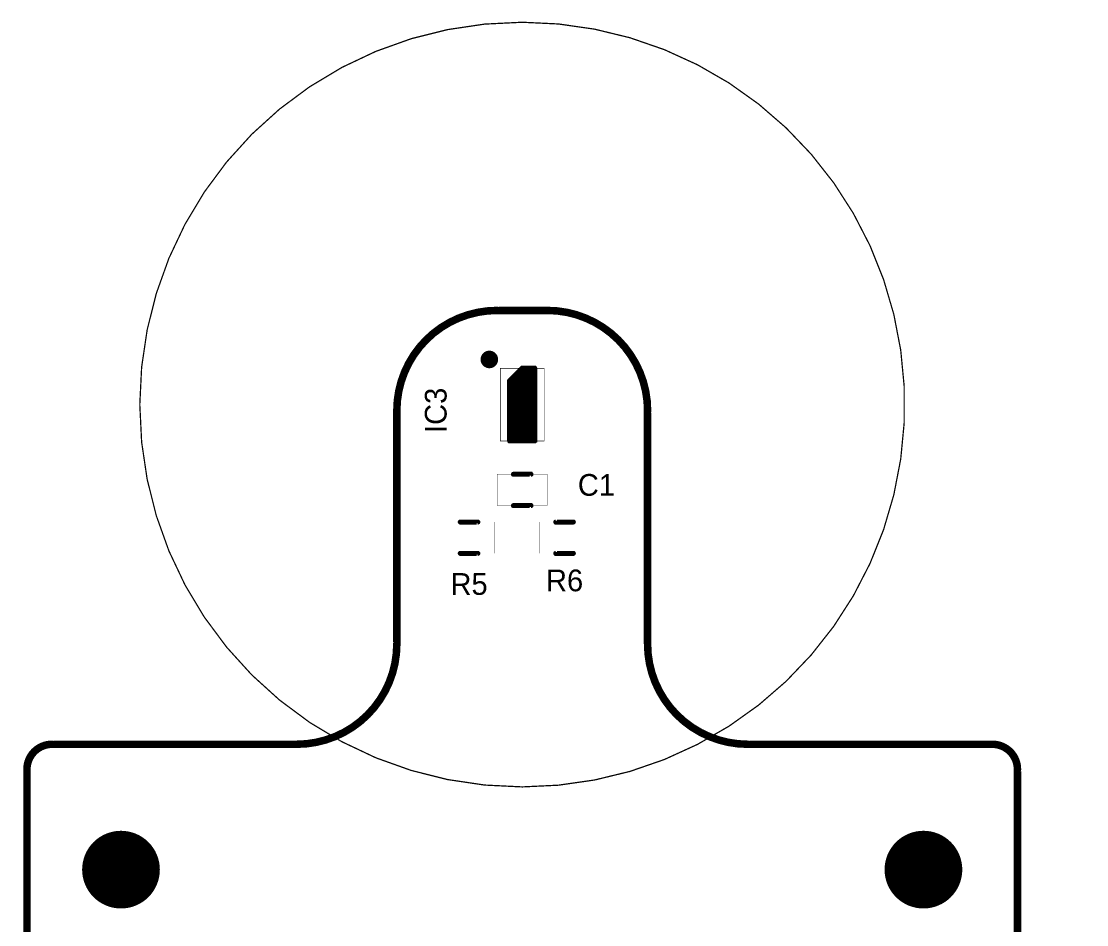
# Model space of a CAD drawing. Header units: millimetres. Extents: x -20 to 60.2, y -29 to 38.8.
# Drawn here: x -19.97 to 22.51, y 2.8 to 38.84 of the extents above; entities that cross this region are included whole.
import ezdxf
from ezdxf.enums import TextEntityAlignment as Align

# ---------------------------------------------------------------- set-up
doc = ezdxf.new("R2010")
doc.units = ezdxf.units.MM
doc.layers.get('0').update_dxf_attribs({"linetype": 'CONTINUOUS'})
for name, color, linetype in [('_BOARD', 252, 'CONTINUOUS'), ('_DRILL', 251, 'CONTINUOUS'), ('SILKSCREEN_TOP', 1, 'CONTINUOUS')]:
    doc.layers.add(name, color=color, linetype=linetype)

# ---------------------------------------------------------------- blocks, each defined once
blk = doc.blocks.new('_HOLE')
at = {"const_width": 0.5}
blk.add_lwpolyline([(0, 0.25, 1), (0, -0.25, 1)], format="xyb", close=True, dxfattribs=at)

msp = doc.modelspace()

# ---------------------------------------------------------------- linework, layer by layer
at = {"layer": '_BOARD'}
msp.add_lwpolyline([(-18.75, 9.925, 0.15, 0.15, 1), (-18.75, 10.075, 0, 0, 0), (-18.75, 10, 0, 0, 0), (-18.75, 10, 0.3, 0.3, 0.41421), (-19.75, 9, 0.15, 0.15, 0), (-19.825, 9, 0.15, 0.15, 1), (-19.675, 9, 0, 0, 0), (-19.675, 9, 0.15, 0.15, 1), (-19.825, 9, 0, 0, 0), (-19.75, 9, 0, 0, 0), (-19.75, 9, 0.3, 0.3, 0), (-19.75, -27.575, 0.15, 0.15, 0), (-19.825, -27.575, 0.15, 0.15, 1), (-19.675, -27.575, 0, 0, 0), (-19.675, -27.575, 0.15, 0.15, 1), (-19.825, -27.575, 0, 0, 0), (-19.75, -27.575, 0, 0, 0), (-19.75, -27.575, 0.3, 0.3, 0.41421), (-18.75, -28.575, 0.15, 0.15, 0), (-18.75, -28.65, 0.15, 0.15, 1), (-18.75, -28.5, 0, 0, 0), (-18.75, -28.5, 0.15, 0.15, 1), (-18.75, -28.65, 0, 0, 0), (-18.75, -28.575, 0, 0, 0), (-18.75, -28.575, 0.3, 0.3, 0), (59, -28.575, 0.15, 0.15, 0), (59, -28.65, 0.15, 0.15, 1), (59, -28.5, 0, 0, 0), (59, -28.5, 0.15, 0.15, 1), (59, -28.65, 0, 0, 0), (59, -28.575, 0, 0, 0), (59, -28.575, 0.3, 0.3, 0.41421), (60, -27.575, 0.15, 0.15, 0), (60.075, -27.575, 0.15, 0.15, 1), (59.925, -27.575, 0, 0, 0), (59.925, -27.575, 0.15, 0.15, 1), (60.075, -27.575, 0, 0, 0), (60, -27.575, 0, 0, 0), (60, -27.575, 0.3, 0.3, 0), (60, -1.635, 0.15, 0.15, 0), (60.075, -1.635, 0.15, 0.15, 1), (59.925, -1.635, 0, 0, 0), (59.925, -1.635, 0.15, 0.15, 1), (60.075, -1.635, 0, 0, 0), (60, -1.635, 0, 0, 0), (60, -1.635, 0.3, 0.3, 0.41421), (59, -0.635, 0.15, 0.15, 0), (59, -0.56, 0.15, 0.15, 1), (59, -0.71, 0, 0, 0), (59, -0.71, 0.15, 0.15, 1), (59, -0.56, 0, 0, 0), (59, -0.635, 0, 0, 0), (59, -0.635, 0.3, 0.3, 0), (20.385, -0.635, 0.15, 0.15, 0), (20.385, -0.56, 0.15, 0.15, 1), (20.385, -0.71, 0, 0, 0), (20.385, -0.56, 0.15, 0.15, -1), (20.385, -0.71, 0, 0, 0), (20.385, -0.635, 0, 0, 0), (20.385, -0.635, 0.3, 0.3, -0.41421), (19.75, 0, 0.15, 0.15, 0), (19.675, 0, 0.15, 0.15, -1), (19.825, 0, 0, 0, 0), (19.675, 0, 0.15, 0.15, 1), (19.825, 0, 0, 0, 0), (19.75, 0, 0, 0, 0), (19.75, 0, 0.3, 0.3, 0), (19.75, 9, 0.15, 0.15, 0), (19.825, 9, 0.15, 0.15, 1), (19.675, 9, 0, 0, 0), (19.675, 9, 0.15, 0.15, 1), (19.825, 9, 0, 0, 0), (19.75, 9, 0, 0, 0), (19.75, 9, 0.3, 0.3, 0.41421), (18.75, 10, 0.15, 0.15, 0), (18.75, 10.075, 0.15, 0.15, 1), (18.75, 9.925, 0, 0, 0), (18.75, 9.925, 0.15, 0.15, 1), (18.75, 10.075, 0, 0, 0), (18.75, 10, 0, 0, 0), (18.75, 10, 0.3, 0.3, 0), (9, 10, 0.15, 0.15, 0), (9, 10.075, 0.15, 0.15, 1), (9, 9.925, 0, 0, 0), (9, 10.075, 0.15, 0.15, -1), (9, 9.925, 0, 0, 0), (9, 10, 0, 0, 0), (9, 10, 0.3, 0.3, -0.41421), (5, 14, 0.15, 0.15, 0), (4.925, 14, 0.15, 0.15, -1), (5.075, 14, 0, 0, 0), (4.925, 14, 0.15, 0.15, 1), (5.075, 14, 0, 0, 0), (5, 14, 0, 0, 0), (5, 14, 0.3, 0.3, 0), (5, 23.305, 0.15, 0.15, 0), (5.075, 23.305, 0.15, 0.15, 1), (4.925, 23.305, 0, 0, 0), (4.925, 23.305, 0.15, 0.15, 1), (5.075, 23.305, 0, 0, 0), (5, 23.305, 0, 0, 0), (5, 23.305, 0.3, 0.3, 0.41421), (1, 27.305, 0.15, 0.15, 0), (1, 27.38, 0.15, 0.15, 1), (1, 27.23, 0, 0, 0), (1, 27.23, 0.15, 0.15, 1), (1, 27.38, 0, 0, 0), (1, 27.305, 0, 0, 0), (1, 27.305, 0.3, 0.3, 0), (-1, 27.305, 0.15, 0.15, 0), (-1, 27.38, 0.15, 0.15, 1), (-1, 27.23, 0, 0, 0), (-1, 27.23, 0.15, 0.15, 1), (-1, 27.38, 0, 0, 0), (-1, 27.305, 0, 0, 0), (-1, 27.305, 0.3, 0.3, 0.41421), (-5, 23.305, 0.15, 0.15, 0), (-5.075, 23.305, 0.15, 0.15, 1), (-4.925, 23.305, 0, 0, 0), (-4.925, 23.305, 0.15, 0.15, 1), (-5.075, 23.305, 0, 0, 0), (-5, 23.305, 0, 0, 0), (-5, 23.305, 0.3, 0.3, 0), (-5, 14, 0.15, 0.15, 0), (-5.075, 14, 0.15, 0.15, 1), (-4.925, 14, 0, 0, 0), (-5.075, 14, 0.15, 0.15, -1), (-4.925, 14, 0, 0, 0), (-5, 14, 0, 0, 0), (-5, 14, 0.3, 0.3, -0.41421), (-9, 10, 0.15, 0.15, 0), (-9, 9.925, 0.15, 0.15, -1), (-9, 10.075, 0, 0, 0), (-9, 9.925, 0.15, 0.15, 1), (-9, 10.075, 0, 0, 0), (-9, 10, 0, 0, 0), (-9, 10, 0.3, 0.3, 0), (-18.75, 10, 0.3, 0.3, 0), (-18.75, 10, 0, 0, 0), (-18.75, 10, 0.15, 0.15, 0), (-18.75, 10.075, 0.15, 0.15, 1), (-18.75, 9.925, 0, 0, 0)], format="xyseb", close=True, dxfattribs=at)
at = {"layer": '_TOP_SIDE_'}
for points in [[(0, 38.788, 0.025, 0.025, 1), (0, 38.813, 0, 0, 0), (0, 38.8, 0, 0, 0), (0, 38.8, 0.05, 0.05, 1), (0, 8.3, 0.025, 0.025, 0), (0, 8.288, 0.025, 0.025, 1), (0, 8.313, 0, 0, 0), (0, 8.313, 0.025, 0.025, 1), (0, 8.288, 0, 0, 0), (0, 8.3, 0, 0, 0), (0, 8.3, 0.05, 0.05, 1), (0, 38.8, 0.05, 0.05, 0), (0, 38.8, 0, 0, 0), (0, 38.8, 0.025, 0.025, 0), (0, 38.813, 0.025, 0.025, 1), (0, 38.788, 0, 0, 0)], [(-0.881, 22.1, 0.013, 0.013, 1), (-0.869, 22.1, 0, 0, 0), (-0.875, 22.1, 0, 0, 0), (-0.875, 22.1, 0.025, 0.025, 0), (-0.875, 25, 0.013, 0.013, 0), (-0.869, 25, 0.013, 0.013, 1), (-0.881, 25, 0, 0, 0), (-0.875, 25.006, 0.013, 0.013, 1), (-0.875, 24.994, 0, 0, 0), (-0.875, 25, 0, 0, 0), (-0.875, 25, 0.025, 0.025, 0), (0.875, 25, 0.013, 0.013, 0), (0.875, 24.994, 0.013, 0.013, 1), (0.875, 25.006, 0, 0, 0), (0.881, 25, 0.013, 0.013, 1), (0.869, 25, 0, 0, 0), (0.875, 25, 0, 0, 0), (0.875, 25, 0.025, 0.025, 0), (0.875, 22.1, 0.013, 0.013, 0), (0.869, 22.1, 0.013, 0.013, 1), (0.881, 22.1, 0, 0, 0), (0.875, 22.094, 0.013, 0.013, 1), (0.875, 22.106, 0, 0, 0), (0.875, 22.1, 0, 0, 0), (0.875, 22.1, 0.025, 0.025, 0), (-0.875, 22.1, 0.025, 0.025, 0), (-0.875, 22.1, 0, 0, 0), (-0.875, 22.1, 0.013, 0.013, 0), (-0.875, 22.106, 0.013, 0.013, 1), (-0.875, 22.094, 0, 0, 0)], [(-0.998, 20.77, 0.005, 0.005, 1), (-1.003, 20.77, 0, 0, 0), (-1, 20.77, 0, 0, 0), (-1, 20.77, 0.01, 0.01, 0), (-1, 19.52, 0.005, 0.005, 0), (-1.003, 19.52, 0.005, 0.005, 1), (-0.998, 19.52, 0, 0, 0), (-1, 19.523, 0.005, 0.005, 1), (-1, 19.518, 0, 0, 0), (-1, 19.52, 0, 0, 0), (-1, 19.52, 0.01, 0.01, 0), (1, 19.52, 0.005, 0.005, 0), (1, 19.518, 0.005, 0.005, 1), (1, 19.523, 0, 0, 0), (0.998, 19.52, 0.005, 0.005, 1), (1.003, 19.52, 0, 0, 0), (1, 19.52, 0, 0, 0), (1, 19.52, 0.01, 0.01, 0), (1, 20.77, 0.005, 0.005, 0), (1.003, 20.77, 0.005, 0.005, 1), (0.998, 20.77, 0, 0, 0), (1, 20.768, 0.005, 0.005, 1), (1, 20.773, 0, 0, 0), (1, 20.77, 0, 0, 0), (1, 20.77, 0.01, 0.01, 0), (-1, 20.77, 0.01, 0.01, 0), (-1, 20.77, 0, 0, 0), (-1, 20.77, 0.005, 0.005, 0), (-1, 20.773, 0.005, 0.005, 1), (-1, 20.768, 0, 0, 0)], [(-3.118, 18.865, 0.005, 0.005, 1), (-3.123, 18.865, 0, 0, 0), (-3.12, 18.865, 0, 0, 0), (-3.12, 18.865, 0.01, 0.01, 0), (-3.12, 17.615, 0.005, 0.005, 0), (-3.123, 17.615, 0.005, 0.005, 1), (-3.118, 17.615, 0, 0, 0), (-3.12, 17.618, 0.005, 0.005, 1), (-3.12, 17.613, 0, 0, 0), (-3.12, 17.615, 0, 0, 0), (-3.12, 17.615, 0.01, 0.01, 0), (-1.12, 17.615, 0.005, 0.005, 0), (-1.12, 17.613, 0.005, 0.005, 1), (-1.12, 17.618, 0, 0, 0), (-1.123, 17.615, 0.005, 0.005, 1), (-1.118, 17.615, 0, 0, 0), (-1.12, 17.615, 0, 0, 0), (-1.12, 17.615, 0.01, 0.01, 0), (-1.12, 18.865, 0.005, 0.005, 0), (-1.118, 18.865, 0.005, 0.005, 1), (-1.123, 18.865, 0, 0, 0), (-1.12, 18.863, 0.005, 0.005, 1), (-1.12, 18.868, 0, 0, 0), (-1.12, 18.865, 0, 0, 0), (-1.12, 18.865, 0.01, 0.01, 0), (-3.12, 18.865, 0.01, 0.01, 0), (-3.12, 18.865, 0, 0, 0), (-3.12, 18.865, 0.005, 0.005, 0), (-3.12, 18.868, 0.005, 0.005, 1), (-3.12, 18.863, 0, 0, 0)], [(2.688, 17.615, 0.005, 0.005, 1), (2.693, 17.615, 0, 0, 0), (2.69, 17.615, 0, 0, 0), (2.69, 17.615, 0.01, 0.01, 0), (2.69, 18.865, 0.005, 0.005, 0), (2.693, 18.865, 0.005, 0.005, 1), (2.688, 18.865, 0, 0, 0), (2.69, 18.863, 0.005, 0.005, 1), (2.69, 18.868, 0, 0, 0), (2.69, 18.865, 0, 0, 0), (2.69, 18.865, 0.01, 0.01, 0), (0.69, 18.865, 0.005, 0.005, 0), (0.69, 18.868, 0.005, 0.005, 1), (0.69, 18.863, 0, 0, 0), (0.693, 18.865, 0.005, 0.005, 1), (0.688, 18.865, 0, 0, 0), (0.69, 18.865, 0, 0, 0), (0.69, 18.865, 0.01, 0.01, 0), (0.69, 17.615, 0.005, 0.005, 0), (0.688, 17.615, 0.005, 0.005, 1), (0.693, 17.615, 0, 0, 0), (0.69, 17.618, 0.005, 0.005, 1), (0.69, 17.613, 0, 0, 0), (0.69, 17.615, 0, 0, 0), (0.69, 17.615, 0.01, 0.01, 0), (2.69, 17.615, 0.01, 0.01, 0), (2.69, 17.615, 0, 0, 0), (2.69, 17.615, 0.005, 0.005, 0), (2.69, 17.613, 0.005, 0.005, 1), (2.69, 17.618, 0, 0, 0)]]:
    msp.add_lwpolyline(points, format="xyseb", close=True, dxfattribs=at)
at = {"layer": 'SILKSCREEN_TOP'}
for points in [[(-1.555, 25.45, 0.1, 0.1, 1), (-1.555, 25.35, 0, 0, 0), (-1.555, 25.4, 0, 0, 0), (-1.555, 25.4, 0.2, 0.2, 0), (-1.065, 25.4, 0.2, 0.2, 0), (-1.065, 25.4, 0, 0, 0), (-1.065, 25.4, 0.1, 0.1, 0), (-1.065, 25.35, 0.1, 0.1, 1), (-1.065, 25.45, 0, 0, 0)], [(-1.51, 25.25, 0.1, 0.1, 1), (-1.51, 25.15, 0, 0, 0), (-1.51, 25.2, 0, 0, 0), (-1.51, 25.2, 0.2, 0.2, 0), (-1.11, 25.2, 0.2, 0.2, 0), (-1.11, 25.2, 0, 0, 0), (-1.11, 25.2, 0.1, 0.1, 0), (-1.11, 25.15, 0.1, 0.1, 1), (-1.11, 25.25, 0, 0, 0)], [(-0.4, 24.65, 0.1, 0.1, 1), (-0.4, 24.55, 0, 0, 0), (-0.4, 24.6, 0, 0, 0), (-0.4, 24.6, 0.2, 0.2, 0), (0.5, 24.6, 0.2, 0.2, 0), (0.5, 24.6, 0, 0, 0), (0.5, 24.6, 0.1, 0.1, 0), (0.5, 24.55, 0.1, 0.1, 1), (0.5, 24.65, 0, 0, 0)], [(-0.2, 24.85, 0.1, 0.1, 1), (-0.2, 24.75, 0, 0, 0), (-0.2, 24.8, 0, 0, 0), (-0.2, 24.8, 0.2, 0.2, 0), (0.5, 24.8, 0.2, 0.2, 0), (0.5, 24.8, 0, 0, 0), (0.5, 24.8, 0.1, 0.1, 0), (0.5, 24.75, 0.1, 0.1, 1), (0.5, 24.85, 0, 0, 0)], [(-0.5, 24.45, 0.1, 0.1, 1), (-0.5, 24.35, 0, 0, 0), (-0.5, 24.4, 0, 0, 0), (-0.5, 24.4, 0.2, 0.2, 0), (0.5, 24.4, 0.2, 0.2, 0), (0.5, 24.4, 0, 0, 0), (0.5, 24.4, 0.1, 0.1, 0), (0.5, 24.35, 0.1, 0.1, 1), (0.5, 24.45, 0, 0, 0)], [(-0.5, 24.25, 0.1, 0.1, 1), (-0.5, 24.15, 0, 0, 0), (-0.5, 24.2, 0, 0, 0), (-0.5, 24.2, 0.2, 0.2, 0), (0.5, 24.2, 0.2, 0.2, 0), (0.5, 24.2, 0, 0, 0), (0.5, 24.2, 0.1, 0.1, 0), (0.5, 24.15, 0.1, 0.1, 1), (0.5, 24.25, 0, 0, 0)], [(-0.5, 24.05, 0.1, 0.1, 1), (-0.5, 23.95, 0, 0, 0), (-0.5, 24, 0, 0, 0), (-0.5, 24, 0.2, 0.2, 0), (0.5, 24, 0.2, 0.2, 0), (0.5, 24, 0, 0, 0), (0.5, 24, 0.1, 0.1, 0), (0.5, 23.95, 0.1, 0.1, 1), (0.5, 24.05, 0, 0, 0)], [(-0.5, 23.85, 0.1, 0.1, 1), (-0.5, 23.75, 0, 0, 0), (-0.5, 23.8, 0, 0, 0), (-0.5, 23.8, 0.2, 0.2, 0), (0.5, 23.8, 0.2, 0.2, 0), (0.5, 23.8, 0, 0, 0), (0.5, 23.8, 0.1, 0.1, 0), (0.5, 23.75, 0.1, 0.1, 1), (0.5, 23.85, 0, 0, 0)], [(-0.5, 23.65, 0.1, 0.1, 1), (-0.5, 23.55, 0, 0, 0), (-0.5, 23.6, 0, 0, 0), (-0.5, 23.6, 0.2, 0.2, 0), (0.5, 23.6, 0.2, 0.2, 0), (0.5, 23.6, 0, 0, 0), (0.5, 23.6, 0.1, 0.1, 0), (0.5, 23.55, 0.1, 0.1, 1), (0.5, 23.65, 0, 0, 0)], [(-0.5, 23.45, 0.1, 0.1, 1), (-0.5, 23.35, 0, 0, 0), (-0.5, 23.4, 0, 0, 0), (-0.5, 23.4, 0.2, 0.2, 0), (0.5, 23.4, 0.2, 0.2, 0), (0.5, 23.4, 0, 0, 0), (0.5, 23.4, 0.1, 0.1, 0), (0.5, 23.35, 0.1, 0.1, 1), (0.5, 23.45, 0, 0, 0)], [(-0.5, 23.25, 0.1, 0.1, 1), (-0.5, 23.15, 0, 0, 0), (-0.5, 23.2, 0, 0, 0), (-0.5, 23.2, 0.2, 0.2, 0), (0.5, 23.2, 0.2, 0.2, 0), (0.5, 23.2, 0, 0, 0), (0.5, 23.2, 0.1, 0.1, 0), (0.5, 23.15, 0.1, 0.1, 1), (0.5, 23.25, 0, 0, 0)], [(-0.5, 23.05, 0.1, 0.1, 1), (-0.5, 22.95, 0, 0, 0), (-0.5, 23, 0, 0, 0), (-0.5, 23, 0.2, 0.2, 0), (0.5, 23, 0.2, 0.2, 0), (0.5, 23, 0, 0, 0), (0.5, 23, 0.1, 0.1, 0), (0.5, 22.95, 0.1, 0.1, 1), (0.5, 23.05, 0, 0, 0)], [(-0.5, 22.85, 0.1, 0.1, 1), (-0.5, 22.75, 0, 0, 0), (-0.5, 22.8, 0, 0, 0), (-0.5, 22.8, 0.2, 0.2, 0), (0.5, 22.8, 0.2, 0.2, 0), (0.5, 22.8, 0, 0, 0), (0.5, 22.8, 0.1, 0.1, 0), (0.5, 22.75, 0.1, 0.1, 1), (0.5, 22.85, 0, 0, 0)], [(-0.5, 22.65, 0.1, 0.1, 1), (-0.5, 22.55, 0, 0, 0), (-0.5, 22.6, 0, 0, 0), (-0.5, 22.6, 0.2, 0.2, 0), (0.5, 22.6, 0.2, 0.2, 0), (0.5, 22.6, 0, 0, 0), (0.5, 22.6, 0.1, 0.1, 0), (0.5, 22.55, 0.1, 0.1, 1), (0.5, 22.65, 0, 0, 0)], [(-0.5, 22.45, 0.1, 0.1, 1), (-0.5, 22.35, 0, 0, 0), (-0.5, 22.4, 0, 0, 0), (-0.5, 22.4, 0.2, 0.2, 0), (0.5, 22.4, 0.2, 0.2, 0), (0.5, 22.4, 0, 0, 0), (0.5, 22.4, 0.1, 0.1, 0), (0.5, 22.35, 0.1, 0.1, 1), (0.5, 22.45, 0, 0, 0)], [(-0.5, 22.25, 0.1, 0.1, 1), (-0.5, 22.15, 0, 0, 0), (-0.5, 22.2, 0, 0, 0), (-0.5, 22.2, 0.2, 0.2, 0), (0.5, 22.2, 0.2, 0.2, 0), (0.5, 22.2, 0, 0, 0), (0.5, 22.2, 0.1, 0.1, 0), (0.5, 22.15, 0.1, 0.1, 1), (0.5, 22.25, 0, 0, 0)], [(-0.35, 20.82, 0.1, 0.1, 1), (-0.35, 20.72, 0, 0, 0), (-0.35, 20.77, 0, 0, 0), (-0.35, 20.77, 0.2, 0.2, 0), (0.35, 20.77, 0.2, 0.2, 0), (0.35, 20.77, 0, 0, 0), (0.35, 20.77, 0.1, 0.1, 0), (0.35, 20.72, 0.1, 0.1, 1), (0.35, 20.82, 0, 0, 0)], [(-0.35, 19.57, 0.1, 0.1, 1), (-0.35, 19.47, 0, 0, 0), (-0.35, 19.52, 0, 0, 0), (-0.35, 19.52, 0.2, 0.2, 0), (0.35, 19.52, 0.2, 0.2, 0), (0.35, 19.52, 0, 0, 0), (0.35, 19.52, 0.1, 0.1, 0), (0.35, 19.47, 0.1, 0.1, 1), (0.35, 19.57, 0, 0, 0)], [(-2.47, 18.915, 0.1, 0.1, 1), (-2.47, 18.815, 0, 0, 0), (-2.47, 18.865, 0, 0, 0), (-2.47, 18.865, 0.2, 0.2, 0), (-1.77, 18.865, 0.2, 0.2, 0), (-1.77, 18.865, 0, 0, 0), (-1.77, 18.865, 0.1, 0.1, 0), (-1.77, 18.815, 0.1, 0.1, 1), (-1.77, 18.915, 0, 0, 0)], [(2.04, 18.815, 0.1, 0.1, 1), (2.04, 18.915, 0, 0, 0), (2.04, 18.865, 0, 0, 0), (2.04, 18.865, 0.2, 0.2, 0), (1.34, 18.865, 0.2, 0.2, 0), (1.34, 18.865, 0, 0, 0), (1.34, 18.865, 0.1, 0.1, 0), (1.34, 18.915, 0.1, 0.1, 1), (1.34, 18.815, 0, 0, 0)], [(-2.47, 17.665, 0.1, 0.1, 1), (-2.47, 17.565, 0, 0, 0), (-2.47, 17.615, 0, 0, 0), (-2.47, 17.615, 0.2, 0.2, 0), (-1.77, 17.615, 0.2, 0.2, 0), (-1.77, 17.615, 0, 0, 0), (-1.77, 17.615, 0.1, 0.1, 0), (-1.77, 17.565, 0.1, 0.1, 1), (-1.77, 17.665, 0, 0, 0)], [(2.04, 17.565, 0.1, 0.1, 1), (2.04, 17.665, 0, 0, 0), (2.04, 17.615, 0, 0, 0), (2.04, 17.615, 0.2, 0.2, 0), (1.34, 17.615, 0.2, 0.2, 0), (1.34, 17.615, 0, 0, 0), (1.34, 17.615, 0.1, 0.1, 0), (1.34, 17.665, 0.1, 0.1, 1), (1.34, 17.565, 0, 0, 0)]]:
    msp.add_lwpolyline(points, format="xyseb", dxfattribs=at)
for points in [[(-1.31, 25.55, 0.1, 0.1, 1), (-1.31, 25.65, 0, 0, 0), (-1.31, 25.6, 0, 0, 0), (-1.31, 25.6, 0.2, 0.2, 1), (-1.31, 25.1, 0.1, 0.1, 0), (-1.31, 25.05, 0.1, 0.1, 1), (-1.31, 25.15, 0, 0, 0), (-1.31, 25.15, 0.1, 0.1, 1), (-1.31, 25.05, 0, 0, 0), (-1.31, 25.1, 0, 0, 0), (-1.31, 25.1, 0.2, 0.2, 1), (-1.31, 25.6, 0.2, 0.2, 0), (-1.31, 25.6, 0, 0, 0), (-1.31, 25.6, 0.1, 0.1, 0), (-1.31, 25.65, 0.1, 0.1, 1), (-1.31, 25.55, 0, 0, 0)], [(0, 25.05, 0.1, 0.1, 1), (0, 24.95, 0, 0, 0), (0, 25, 0, 0, 0), (0, 25, 0.2, 0.2, 0), (0.5, 25, 0.1, 0.1, 0), (0.5, 24.95, 0.1, 0.1, 1), (0.5, 25.05, 0, 0, 0), (0.55, 25, 0.1, 0.1, 1), (0.45, 25, 0, 0, 0), (0.5, 25, 0, 0, 0), (0.5, 25, 0.2, 0.2, 0), (0.5, 22.1, 0.1, 0.1, 0), (0.45, 22.1, 0.1, 0.1, 1), (0.55, 22.1, 0, 0, 0), (0.5, 22.05, 0.1, 0.1, 1), (0.5, 22.15, 0, 0, 0), (0.5, 22.1, 0, 0, 0), (0.5, 22.1, 0.2, 0.2, 0), (-0.5, 22.1, 0.1, 0.1, 0), (-0.5, 22.15, 0.1, 0.1, 1), (-0.5, 22.05, 0, 0, 0), (-0.55, 22.1, 0.1, 0.1, 1), (-0.45, 22.1, 0, 0, 0), (-0.5, 22.1, 0, 0, 0), (-0.5, 22.1, 0.2, 0.2, 0), (-0.5, 24.5, 0.1, 0.1, 0), (-0.45, 24.5, 0.1, 0.1, 1), (-0.55, 24.5, 0, 0, 0), (-0.535, 24.535, 0.1, 0.1, 1), (-0.465, 24.465, 0, 0, 0), (-0.5, 24.5, 0, 0, 0), (-0.5, 24.5, 0.2, 0.2, 0), (0, 25, 0.2, 0.2, 0), (0, 25, 0, 0, 0), (0, 25, 0.1, 0.1, 0), (0.035, 24.965, 0.1, 0.1, 1), (-0.035, 25.035, 0, 0, 0)]]:
    msp.add_lwpolyline(points, format="xyseb", close=True, dxfattribs=at)

# ---------------------------------------------------------------- block references
at = {"layer": '_DRILL', "xscale": 3.1, "yscale": 3.1, "zscale": 3.1}
for p in [(-16, 5), (16, 5)]:
    msp.add_blockref('_HOLE', p, dxfattribs=at)

# ---------------------------------------------------------------- texts
at = {"layer": 'SILKSCREEN_TOP'}
msp.add_text('IC3', height=0.867, rotation=90, dxfattribs=at).set_placement((-2.755, 23.32), align=Align.BOTTOM_CENTER)
for s, p in [('C1', (2.96, 20.78)), ('R6', (1.69, 16.97))]:
    msp.add_text(s, height=0.867, dxfattribs=at).set_placement(p, align=Align.TOP_CENTER)
msp.add_text('R5', height=0.867, dxfattribs=at).set_placement((-2.12, 15.7), align=Align.BOTTOM_CENTER)

doc.saveas('drawing.dxf')
